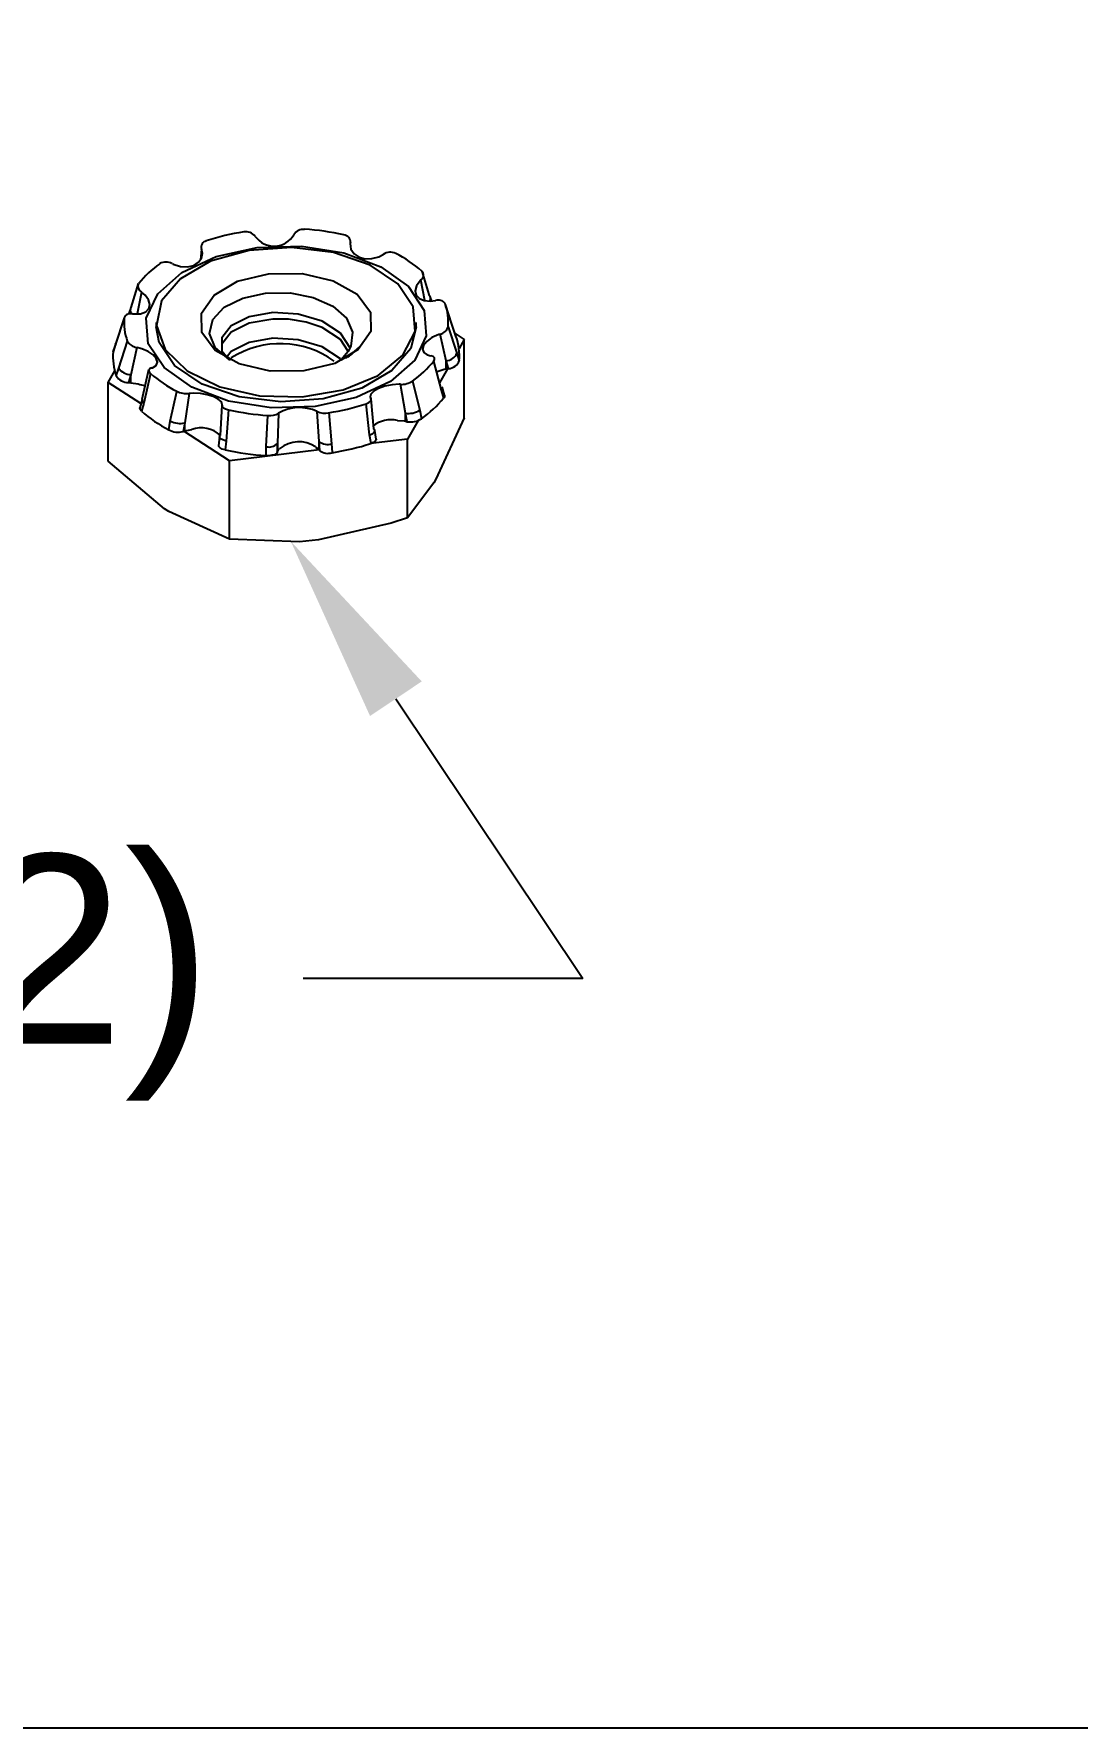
# Model space of a CAD drawing. Extents: x 0 to 12.5, y -13.7 to 0.
# Drawn here: x 4.461 to 5.495, y -13.68 to -12.001 of the extents above; entities that cross this region are included whole.
import ezdxf
from ezdxf import colors
from ezdxf.entities.mleader import LeaderData, LeaderLine
from ezdxf.math import Vec2, Vec3

# ---------------------------------------------------------------- set-up
doc = ezdxf.new("R2010")
doc.units = 0
doc.header["$LTSCALE"] = 0.5
doc.header["$MEASUREMENT"] = 0
doc.layers.add('FAB DWG', color=221, linetype='CONTINUOUS')
doc.layers.add('Hardware', color=242, linetype='CONTINUOUS')
doc.layers.add('Text-Unprinted', color=131, linetype='CONTINUOUS', plot=False)
doc.styles.add('LSAD_Standard', font='arial.ttf')

msp = doc.modelspace()

# ---------------------------------------------------------------- linework, layer by layer
at = {"layer": 'Hardware', "linetype": 'Continuous', "transparency": 16777216}
for p, q in [((4.7748, -12.212), (4.7745, -12.2075)), ((4.6269, -12.214), (4.6258, -12.2247)), ((4.8484, -12.2651), (4.8444, -12.2445)), ((4.8454, -12.2358), (4.8522, -12.2589)), ((4.5571, -12.2719), (4.5646, -12.2481)), ((4.5675, -12.2567), (4.563, -12.2781)), ((4.8551, -12.2655), (4.8537, -12.2611)), ((4.5564, -12.2732), (4.5547, -12.2784)), ((4.8752, -12.2885), (4.8687, -12.269)), ((4.5503, -12.282), (4.5417, -12.3084)), ((4.5821, -12.2866), (4.5821, -12.2912)), ((4.5848, -12.3065), (4.5821, -12.2912)), ((4.8397, -12.2912), (4.8397, -12.2866)), ((4.8714, -12.2912), (4.88, -12.3172)), ((4.8795, -12.3014), (4.8752, -12.2885)), ((4.5417, -12.3084), (4.5393, -12.3157)), ((4.5419, -12.3076), (4.5395, -12.3149)), ((4.5417, -12.3084), (4.5419, -12.3076)), ((4.5448, -12.3319), (4.5534, -12.3051)), ((4.5628, -12.3114), (4.5568, -12.3385)), ((4.8693, -12.3248), (4.8634, -12.2982)), ((4.8783, -12.2976), (4.8874, -12.3035)), ((4.8874, -12.3035), (4.8822, -12.3126)), ((4.8874, -12.3814), (4.8874, -12.3035)), ((4.5393, -12.3157), (4.5396, -12.315)), ((4.8647, -12.3537), (4.8572, -12.3251)), ((4.8693, -12.3328), (4.8693, -12.3248)), ((4.8718, -12.3324), (4.8693, -12.3248)), ((4.88, -12.3172), (4.8825, -12.3248)), ((4.5344, -12.3462), (4.541, -12.3347)), ((4.5424, -12.3397), (4.5448, -12.3319)), ((4.5568, -12.3385), (4.5545, -12.3463)), ((4.5568, -12.3465), (4.5568, -12.3385)), ((4.5745, -12.3338), (4.5678, -12.363)), ((4.5764, -12.3374), (4.5696, -12.3666)), ((4.8361, -12.3448), (4.8433, -12.3737)), ((4.8708, -12.3326), (4.8628, -12.3467)), ((4.8693, -12.3328), (4.8718, -12.3324)), ((4.5669, -12.3672), (4.5344, -12.3462)), ((4.5344, -12.4241), (4.5344, -12.3462)), ((4.5545, -12.3463), (4.5568, -12.3465)), ((4.596, -12.3846), (4.6023, -12.355)), ((4.6146, -12.3572), (4.6103, -12.3862)), ((4.7948, -12.3624), (4.7973, -12.3922)), ((4.829, -12.3766), (4.8241, -12.348)), ((4.867, -12.3617), (4.8647, -12.3537)), ((4.8678, -12.3587), (4.8655, -12.3507)), ((4.568, -12.3632), (4.5658, -12.3714)), ((4.5696, -12.3666), (4.5674, -12.3748)), ((4.568, -12.3631), (4.568, -12.363)), ((4.6457, -12.3988), (4.6473, -12.3688)), ((4.6538, -12.3733), (4.6514, -12.4043)), ((4.691, -12.4098), (4.6927, -12.3788)), ((4.7033, -12.3767), (4.7021, -12.4067)), ((4.7436, -12.4049), (4.7416, -12.375)), ((4.753, -12.3761), (4.7559, -12.407)), ((4.7936, -12.3981), (4.79, -12.3674)), ((4.829, -12.3847), (4.829, -12.3766)), ((4.8309, -12.3851), (4.829, -12.3766)), ((4.8433, -12.3737), (4.8451, -12.3821)), ((4.5944, -12.3931), (4.596, -12.3846)), ((4.6103, -12.3862), (4.6087, -12.3948)), ((4.6087, -12.3948), (4.6103, -12.3943)), ((4.6547, -12.4238), (4.6094, -12.3946)), ((4.6103, -12.3943), (4.6103, -12.3862)), ((4.8001, -12.4025), (4.7988, -12.3938)), ((4.829, -12.3847), (4.8309, -12.3851)), ((4.8417, -12.3838), (4.8312, -12.4024)), ((4.8874, -12.3814), (4.8593, -12.4422)), ((4.6449, -12.4), (4.6438, -12.4089)), ((4.6514, -12.4043), (4.6504, -12.413)), ((4.7436, -12.413), (4.6547, -12.4238)), ((4.6909, -12.4187), (4.691, -12.4098)), ((4.7021, -12.4067), (4.702, -12.4157)), ((4.7021, -12.4148), (4.7021, -12.4067)), ((4.7436, -12.413), (4.7436, -12.4049)), ((4.7441, -12.4138), (4.7436, -12.4049)), ((4.7436, -12.413), (4.7441, -12.4138)), ((4.7559, -12.407), (4.7564, -12.4158)), ((4.795, -12.4067), (4.7936, -12.3981)), ((4.8312, -12.4024), (4.7946, -12.4068)), ((4.8312, -12.4803), (4.8312, -12.4024)), ((4.6547, -12.5016), (4.6547, -12.4238)), ((4.702, -12.4157), (4.7021, -12.4148)), ((4.6547, -12.5016), (4.5946, -12.4742))]:
    msp.add_line(p, q, dxfattribs=at)
at = {"layer": 'Hardware', "linetype": 'Continuous', "transparency": 16777216, "flags": 128}
for points in [[(4.5742, -12.3078), (4.5721, -12.2826), (4.5835, -12.2582), (4.6074, -12.2371), (4.6414, -12.2213), (4.6822, -12.2123), (4.7259, -12.2111), (4.768, -12.2177), (4.8046, -12.2315), (4.832, -12.2511), (4.8475, -12.2747), (4.8497, -12.2999), (4.8383, -12.3242), (4.8144, -12.3453), (4.7804, -12.3611), (4.7395, -12.3701), (4.6959, -12.3714), (4.6537, -12.3648), (4.6172, -12.351), (4.5898, -12.3313), (4.5742, -12.3078)], [(4.7745, -12.2075), (4.7743, -12.2086), (4.7751, -12.2141), (4.7782, -12.2188), (4.7832, -12.2221), (4.7893, -12.2236), (4.7959, -12.2234), (4.8026, -12.2216), (4.8071, -12.2192)], [(4.8369, -12.2713), (4.8215, -12.2485), (4.7941, -12.2299), (4.7577, -12.2173), (4.7162, -12.2123), (4.6741, -12.2153), (4.636, -12.2261), (4.6061, -12.2434), (4.5874, -12.2654), (4.5822, -12.2897), (4.5909, -12.3136), (4.6126, -12.3346), (4.645, -12.3505), (4.6845, -12.3594), (4.7268, -12.3604), (4.7675, -12.3534), (4.802, -12.3392), (4.8266, -12.3192), (4.8387, -12.2958), (4.8369, -12.2713)], [(4.5977, -12.2284), (4.5989, -12.2289), (4.606, -12.2312), (4.6132, -12.2316), (4.6194, -12.2301), (4.6241, -12.2271), (4.627, -12.2229), (4.6278, -12.218), (4.6269, -12.214)], [(4.6274, -12.2967), (4.627, -12.2775), (4.6395, -12.2597), (4.6627, -12.2459), (4.6934, -12.2384), (4.7267, -12.2382), (4.7576, -12.2454), (4.7813, -12.2588), (4.7944, -12.2765), (4.7947, -12.2957), (4.7823, -12.3135), (4.759, -12.3273), (4.7284, -12.3348), (4.6951, -12.335), (4.6642, -12.3278), (4.6404, -12.3144), (4.6274, -12.2967)], [(4.8444, -12.2445), (4.8436, -12.2453), (4.8399, -12.2503), (4.8386, -12.2554), (4.8397, -12.2598), (4.8429, -12.2631), (4.8478, -12.2651), (4.8539, -12.2656), (4.859, -12.265)], [(4.5584, -12.2782), (4.5597, -12.2783), (4.5663, -12.278), (4.5716, -12.2761), (4.5748, -12.2728), (4.5757, -12.2688), (4.5744, -12.2643), (4.5711, -12.2598), (4.5675, -12.2567)], [(4.5646, -12.2481), (4.5637, -12.2501), (4.564, -12.2524), (4.5652, -12.2546), (4.5675, -12.2567)], [(4.6555, -12.3241), (4.6546, -12.3238), (4.6406, -12.3117), (4.6349, -12.2978), (4.6381, -12.2839), (4.6495, -12.2717), (4.6679, -12.2625), (4.6902, -12.2577), (4.7147, -12.2575), (4.7377, -12.2621), (4.7571, -12.2707), (4.7706, -12.2826), (4.7767, -12.2962), (4.7751, -12.3102), (4.7723, -12.3156), (4.7723, -12.3156)], [(4.8522, -12.2589), (4.8531, -12.26), (4.8537, -12.2611)], [(4.5584, -12.2782), (4.5553, -12.2782), (4.5528, -12.2789), (4.5511, -12.2802), (4.5503, -12.282)], [(4.5571, -12.2719), (4.5565, -12.273), (4.5564, -12.2732)], [(4.7745, -12.3124), (4.7646, -12.2973), (4.7465, -12.2854), (4.7229, -12.2784), (4.6975, -12.2769), (4.6742, -12.2811), (4.6564, -12.29), (4.647, -12.302), (4.6472, -12.315), (4.6521, -12.3209)], [(4.8397, -12.2912), (4.8343, -12.3124), (4.8157, -12.3344), (4.7857, -12.3517), (4.7476, -12.3625), (4.7056, -12.3655), (4.6641, -12.3605), (4.6276, -12.348), (4.6002, -12.3293), (4.5848, -12.3065)], [(4.772, -12.3149), (4.7646, -12.3037), (4.7465, -12.2918), (4.7307, -12.2864), (4.7132, -12.2835), (4.6975, -12.2833), (4.6742, -12.2875), (4.6564, -12.2963), (4.647, -12.3083), (4.6471, -12.3147)], [(4.5774, -12.3318), (4.5782, -12.3316), (4.5819, -12.3293), (4.5832, -12.3261), (4.5821, -12.3225), (4.5789, -12.3189), (4.574, -12.3156), (4.5678, -12.3128), (4.5628, -12.3114)], [(4.7654, -12.324), (4.7646, -12.3228), (4.7465, -12.3109), (4.7229, -12.3039), (4.6975, -12.3024), (4.6742, -12.3066), (4.6564, -12.3155), (4.6527, -12.3202)], [(4.7655, -12.3239), (4.7759, -12.3179), (4.784, -12.3108)], [(4.8634, -12.2982), (4.8621, -12.2986), (4.8554, -12.3017), (4.8502, -12.3055), (4.847, -12.3095), (4.8461, -12.3132), (4.8474, -12.3164), (4.8507, -12.3187), (4.8543, -12.3197)], [(4.7723, -12.3156), (4.7653, -12.3237), (4.7652, -12.3238)], [(4.8572, -12.3251), (4.858, -12.3233), (4.8578, -12.3217), (4.8565, -12.3205), (4.8543, -12.3197)], [(4.5774, -12.3318), (4.5755, -12.3328), (4.5747, -12.3341), (4.575, -12.3357), (4.5764, -12.3374)], [(4.8605, -12.3353), (4.8676, -12.3331), (4.8693, -12.3328)], [(4.5568, -12.3465), (4.5641, -12.3477), (4.5658, -12.3482)], [(4.5658, -12.3482), (4.5708, -12.3491), (4.5711, -12.3491)], [(4.6473, -12.3688), (4.6474, -12.3683), (4.6467, -12.3655), (4.6436, -12.3627), (4.6386, -12.3602), (4.6325, -12.3584), (4.6258, -12.3572), (4.6192, -12.3568), (4.6146, -12.3572)], [(4.79, -12.3674), (4.7927, -12.3662), (4.7945, -12.3649), (4.7952, -12.3636), (4.7948, -12.3624)], [(4.8241, -12.348), (4.8229, -12.348), (4.8158, -12.3484), (4.8086, -12.35), (4.8023, -12.3522), (4.7976, -12.3549), (4.7948, -12.3577), (4.794, -12.3605), (4.7948, -12.3624)], [(4.8677, -12.3587), (4.8678, -12.3602), (4.867, -12.3617)], [(4.5674, -12.3748), (4.5661, -12.3731), (4.5658, -12.3715), (4.5659, -12.3714)], [(4.6473, -12.3688), (4.6474, -12.3701), (4.6486, -12.3713), (4.6508, -12.3725), (4.6538, -12.3733)], [(4.6103, -12.3943), (4.6157, -12.3931), (4.6172, -12.393)], [(4.7936, -12.3981), (4.7953, -12.3974), (4.7967, -12.3967), (4.7978, -12.3959), (4.7985, -12.395), (4.7988, -12.3942), (4.7988, -12.3938)], [(4.8213, -12.384), (4.8277, -12.3844), (4.829, -12.3847)], [(4.6504, -12.413), (4.6475, -12.4122), (4.6453, -12.4111), (4.6441, -12.4098), (4.644, -12.4089)], [(4.6449, -12.4001), (4.6451, -12.3995), (4.6457, -12.3988)], [(4.6514, -12.4043), (4.6496, -12.4038), (4.648, -12.4032), (4.6466, -12.4025), (4.6457, -12.4017), (4.6451, -12.401), (4.6449, -12.4002), (4.6449, -12.4001)], [(4.7021, -12.4148), (4.7037, -12.4123), (4.7045, -12.4117)], [(4.7399, -12.4102), (4.7432, -12.4124), (4.7436, -12.413)], [(4.8, -12.4025), (4.8001, -12.4032), (4.7991, -12.4045), (4.7972, -12.4058), (4.795, -12.4067)], [(4.5946, -12.4742), (4.5903, -12.4714), (4.5344, -12.4241)], [(4.702, -12.4157), (4.7012, -12.4168), (4.6995, -12.4178), (4.6968, -12.4184), (4.6937, -12.4188), (4.6909, -12.4187)], [(4.8593, -12.4422), (4.8573, -12.4456), (4.8312, -12.4803)], [(4.8312, -12.4803), (4.8151, -12.4858), (4.7429, -12.5023)], [(4.7429, -12.5023), (4.7239, -12.5041), (4.6547, -12.5016)]]:
    msp.add_lwpolyline(points, dxfattribs=at)
at = {"layer": 'Hardware', "linetype": 'Continuous', "transparency": 16777216}
for centre, radius, start, end in [((4.7277, -12.205), 0.0106, 82.8637, 150.3806), ((4.7122, -12.4561), 0.2623, 77.7146, 86.3153), ((4.633, -12.2121), 0.00634, 101.3988, 198.027), ((4.7051, -12.4327), 0.2385, 98.7652, 107.9294), ((4.671, -12.2085), 0.0117, 37.6775, 100.7516), ((4.6988, -12.1882), 0.0228, 215.2748, 329.7452), ((4.7674, -12.207), 0.00714, 355.3342, 84.6251), ((4.5917, -12.2389), 0.0121, 60.5714, 120.0429), ((4.8142, -12.2298), 0.0127, 65.6104, 123.6958), ((4.758, -12.3365), 0.1333, 49.0394, 62.5532), ((4.6452, -12.3131), 0.1035, 125.1105, 141.1184), ((4.8414, -12.2398), 0.00565, 302.5982, 44.3927), ((4.8484, -12.2625), 0.00549, 326.4693, 14.7058), ((4.5617, -12.2745), 0.00546, 165.7377, 222.8706), ((4.8618, -12.2724), 0.00792, 33.3804, 110.3856), ((4.8166, -12.2866), 0.055, 355.2716, 19.7153), ((4.6051, -12.2866), 0.055, 175.2716, 199.7153), ((4.8614, -12.2878), 0.0106, 280.6668, 341.4411), ((4.5645, -12.2986), 0.0129, 210.4472, 262.2003), ((4.705, -12.3982), 0.0905, 53.8365, 122.4796), ((4.7392, -12.27), 0.0605, 300.5841, 317.6467), ((4.8239, -12.3203), 0.0587, 355.6055, 19.3815), ((4.5978, -12.3202), 0.0587, 175.6055, 199.3815), ((4.7766, -12.2601), 0.1035, 305.1105, 321.1184), ((4.8688, -12.3127), 0.0121, 272.4804, 338.1996), ((4.8711, -12.3202), 0.0123, 273.1709, 338.0339), ((4.5542, -12.3326), 0.0137, 210.9431, 271.0047), ((4.5569, -12.324), 0.0144, 212.8177, 269.6626), ((4.6638, -12.2367), 0.1333, 229.0394, 242.5532), ((4.825, -12.3274), 0.0207, 267.5413, 302.6372), ((4.6121, -12.3353), 0.022, 243.4903, 276.4849), ((4.7811, -12.2919), 0.1106, 305.3309, 320.898), ((4.8622, -12.3514), 0.00338, 317.021, 11.4851), ((4.6605, -12.2669), 0.1425, 229.2257, 242.3669), ((4.5716, -12.3636), 0.00364, 173.0789, 236.6804), ((4.7096, -12.1171), 0.2623, 257.7146, 266.3153), ((4.6951, -12.3632), 0.0158, 261.4049, 301.2621), ((4.724, -12.4129), 0.0418, 65.2136, 119.8064), ((4.7491, -12.3577), 0.0189, 246.5366, 281.9157), ((4.7166, -12.1405), 0.2385, 278.7652, 287.9294), ((4.8323, -12.3565), 0.0204, 260.6589, 302.4512), ((4.6038, -12.3753), 0.0202, 242.2121, 283.964), ((4.6054, -12.366), 0.0208, 243.0849, 283.6522), ((4.6268, -12.4183), 0.0271, 45.908, 110.7384), ((4.8145, -12.4114), 0.0282, 76.1803, 129.0592), ((4.7966, -12.3943), 0.00226, 13.7673, 71.5329), ((4.8342, -12.3658), 0.0196, 260.0606, 303.5986), ((4.7095, -12.139), 0.2803, 257.8332, 266.1966), ((4.6938, -12.3984), 0.0118, 256.2761, 314.9392), ((4.7233, -12.4347), 0.0297, 55.7782, 129.2418), ((4.752, -12.3926), 0.015, 235.7315, 285.1856), ((4.717, -12.164), 0.2549, 278.8916, 287.8031), ((4.7522, -12.4027), 0.0138, 233.9037, 287.6557)]:
    msp.add_arc(centre, radius, start, end, dxfattribs=at)
at = {"layer": 'Text-Unprinted', "ltscale": 0.5, "transparency": 16777216}
msp.add_lwpolyline([(0, 0), (12.5376, 0), (12.5376, -13.6803), (0, -13.6803)], close=True, dxfattribs=at)

# ---------------------------------------------------------------- leaders
at = {"layer": 'FAB DWG', "ltscale": 0.5, "transparency": 16777216}
ml = msp.add_multileader_mtext('Standard', dxfattribs=at)
ml.set_content('HW08320 (X2)', color=256, style='LSAD_Standard')
ml.set_leader_properties()
ml.build(insert=Vec2(0, 0))
ml.multileader.update_dxf_attribs({"text_left_attachment_type": 2, "text_right_attachment_type": 2, "dogleg_length": 0.2772, "arrow_head_size": 0.1875})
ctx = ml.context
ctx.base_point, ctx.char_height, ctx.arrow_head_size, ctx.landing_gap_size, ctx.plane_origin = Vec3(2.8457, -12.9372), 0.1875, 0.1875, 0.09, Vec3(0.5699, -5.488)
ctx.left_attachment, ctx.right_attachment, ctx.text_align_type = 2, 2, 2
notes = []
notes.append((ctx, [(0, (1, 1, 0), (5.0049, -12.9372), (-1, 0), 0.2772, [(0, [(4.7155, -12.5038)], 0, [])])]))
ctx.mtext.insert, ctx.mtext.rotation, ctx.mtext.alignment, ctx.mtext.flow_direction = Vec3(4.6377, -12.8143), 6.283185, 3, 5
for ctx, leaders in notes:
    for number, flags, end, landing, length, lines in leaders:
        leader = LeaderData()
        leader.index, (leader.has_last_leader_line, leader.has_dogleg_vector, leader.attachment_direction) = number, flags
        leader.last_leader_point, leader.dogleg_vector, leader.dogleg_length = Vec3(end), Vec3(landing), length
        for number, points, colour, breaks in lines:
            line = LeaderLine()
            line.index, line.vertices, line.color, line.breaks = number, Vec3.list(points), colors.encode_raw_color(colour), breaks
            leader.lines.append(line)
        ctx.leaders.append(leader)

doc.saveas('drawing.dxf')
